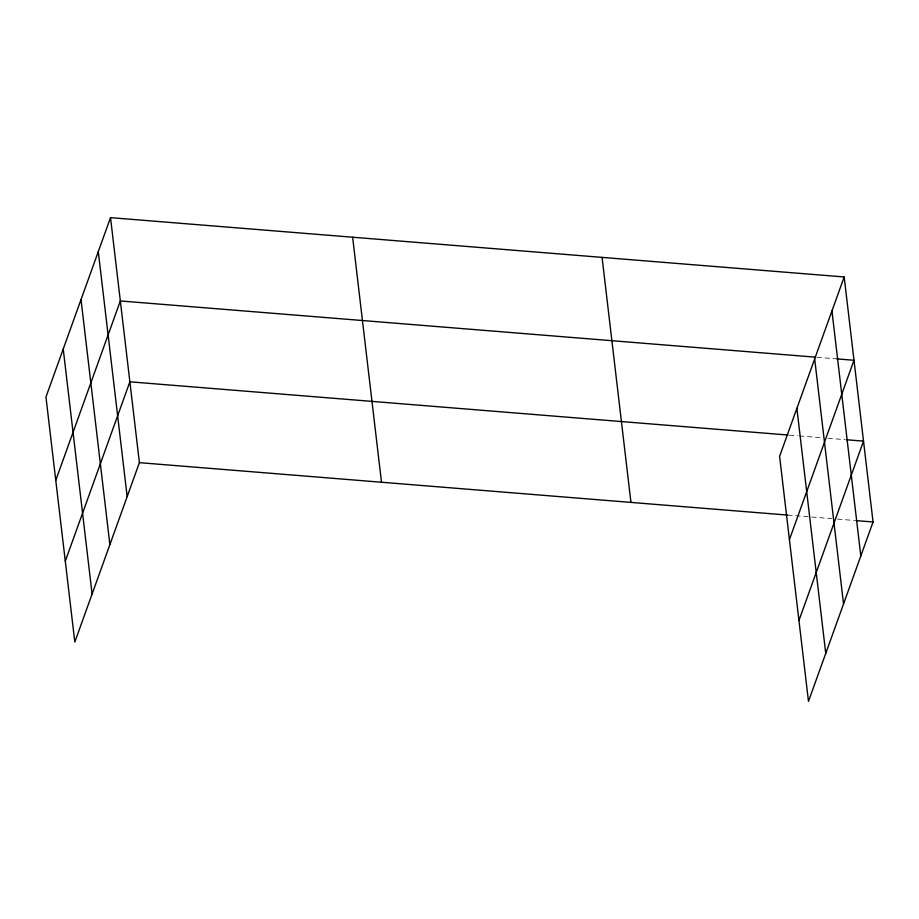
<?xml version="1.0" encoding="UTF-8"?>
<svg xmlns="http://www.w3.org/2000/svg" width="919" height="919" viewBox="0 0 919 919"><rect width="100%" height="100%" fill="white"/><g stroke="black" fill="none" stroke-linecap="round" stroke-linejoin="round"><path stroke-width="0.69" stroke-dasharray="4.59 3.45" d="M816.968 357.284L836.899 358.892M789.467 435.147L798.014 435.836M799.438 435.951L822.218 437.789M827.916 438.248L845.009 439.638M787.606 515.077L831.752 518.649M837.45 519.109L854.532 520.487"/><path stroke-width="1.38" d="M110.521 217.642L45.95 397.019L74.818 642.036L139.401 462.659L110.521 217.642L844.182 276.964L873.05 521.981L808.479 701.358L779.599 456.341L844.182 276.964M55.772 480.315L120.343 300.95L815.544 357.169M65.295 561.176L129.866 381.81L788.042 435.032M789.421 539.648L853.992 360.271L836.899 358.892M798.944 620.497L863.527 441.131L846.433 439.753M139.401 462.659L787.606 515.077M855.957 520.602L873.05 521.981M831.948 310.955L860.816 555.972M814.671 358.927L843.539 603.944M796.876 408.358L825.744 653.375M602.071 257.389L630.951 502.406M352.632 237.217L381.5 482.245M98.287 251.622L127.167 496.639M81.021 299.605L109.889 544.622M63.227 349.036L92.095 594.053"/></g></svg>
